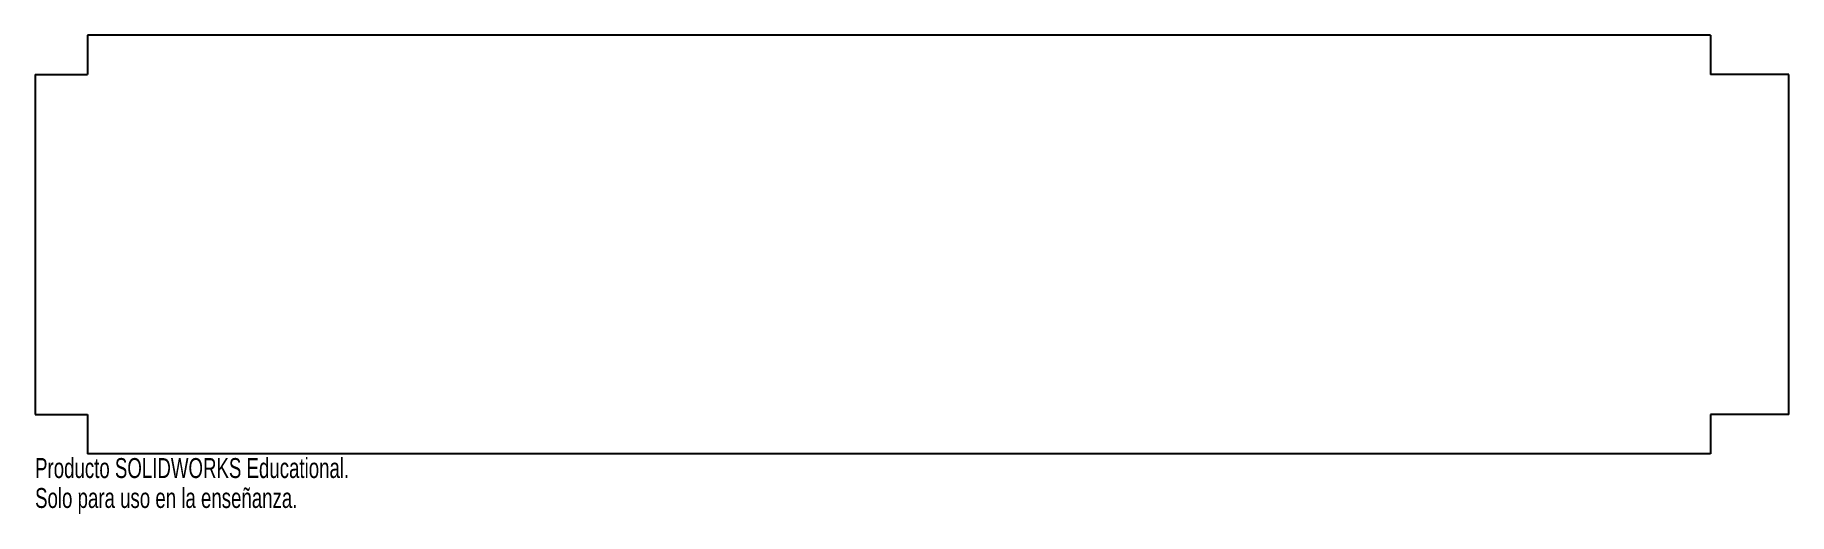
# Model space of a CAD drawing. Header units: inches. Extents: x 7.5 to 24.2, y 10 to 14.5.
import ezdxf

# ---------------------------------------------------------------- set-up
doc = ezdxf.new("R2010")
doc.units = ezdxf.units.IN
doc.header["$MEASUREMENT"] = 0
doc.styles.add('SLDTEXTSTYLE0', font='TXT', dxfattribs={"width": 0.7})

msp = doc.modelspace()

# ---------------------------------------------------------------- linework, layer by layer
at = {"color": 7, "linetype": 'Continuous', "lineweight": 25}
for p, q in [((8, 14.532), (8, 14.157)), ((23.5, 14.532), (8, 14.532)), ((23.5, 14.532), (23.5, 14.157)), ((7.5, 14.157), (8, 14.157)), ((7.5, 14.157), (7.5, 10.907)), ((24.25, 14.157), (23.5, 14.157)), ((24.25, 10.907), (24.25, 14.157)), ((7.5, 10.907), (8, 10.907)), ((8, 10.907), (8, 10.532)), ((23.5, 10.907), (23.5, 10.532)), ((24.25, 10.907), (23.5, 10.907)), ((23.5, 10.532), (8, 10.532))]:
    msp.add_line(p, q, dxfattribs=at)

# ---------------------------------------------------------------- texts
at = {"color": 7, "linetype": 'Continuous', "char_height": 0.1903, "attachment_point": 1, "style": 'SLDTEXTSTYLE0'}
for s, insert in [('Producto SOLIDWORKS Educational.', (7.5, 10.492)), ('Solo para uso en la enseñanza.', (7.5, 10.206))]:
    msp.add_mtext(s, dxfattribs=dict(at, insert=insert))

doc.saveas('drawing.dxf')
